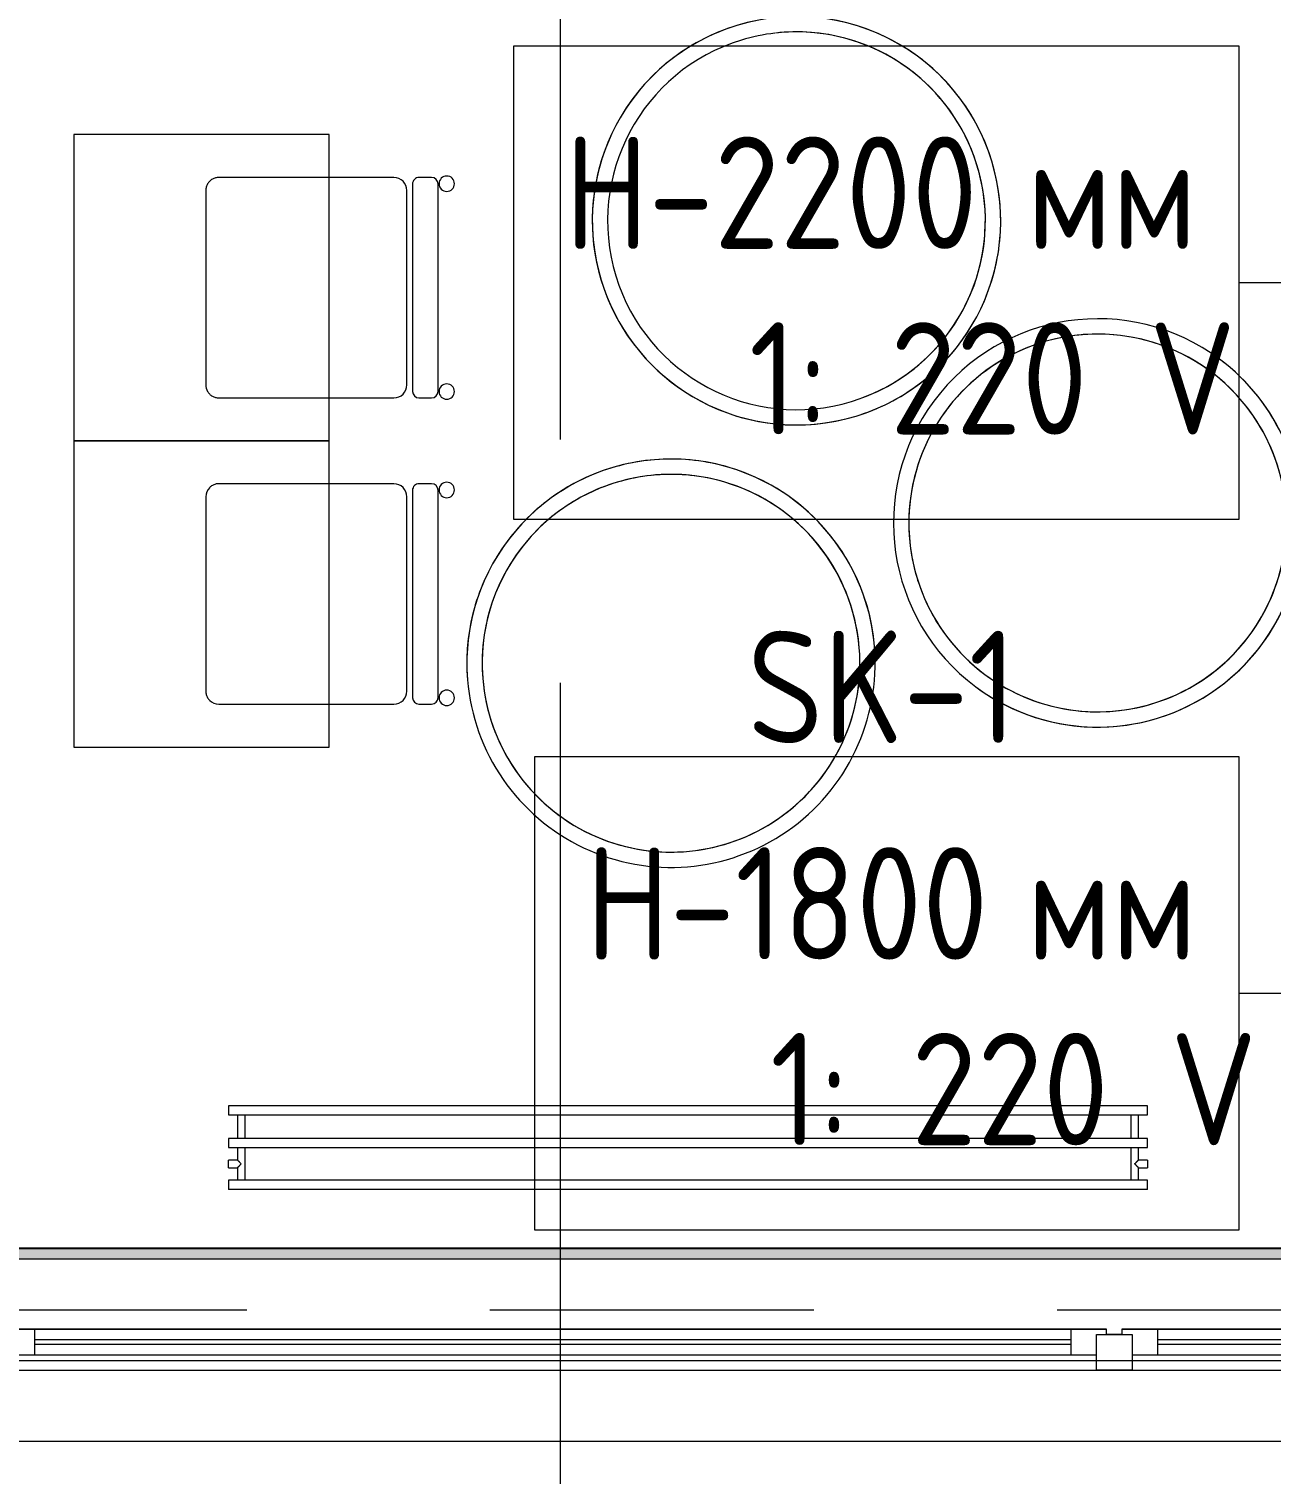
# Model space of a CAD drawing. Header units: millimetres. Extents: x 35147 to 231677, y -8553 to 29000.
# Drawn here: x 53419 to 55852, y -322 to 2509 of the extents above; entities that cross this region are included whole.
import ezdxf

# ---------------------------------------------------------------- set-up
doc = ezdxf.new("R2010")
doc.units = ezdxf.units.MM
doc.linetypes.add('Осевая', pattern=[3175, 635, -476.25, 1587.5, -476.25])
for name, color, linetype, lineweight in [('A-GLAZ', 7, 'Continuous', 9), ('A-GLAZ-1', 7, 'Continuous', 13), ('A-WALL', 7, 'Continuous', 9), ('E-ELEC-FIXT-IDEN', 7, 'Continuous', 9), ('I-WALL', 7, 'Continuous', 9), ('M-EQPM', 7, 'Continuous', 9), ('Оси', 7, 'Continuous', 9), ('Оси-2', 7, 'Осевая', 9)]:
    doc.layers.add(name, color=color, linetype=linetype, lineweight=lineweight)
for name, color, linetype, lineweight, true_color in [('A-WALL-1', 7, 'Continuous', 9, 0x3c3c3c), ('A-WALL-FNSH-1', 7, 'Continuous', 9, 0x3c3c3c), ('I-FURN-1', 7, 'Continuous', 9, 0xf0f0f0)]:
    doc.layers.add(name, color=color, linetype=linetype, lineweight=lineweight, true_color=true_color)
doc.styles.add('GOST Common', font='GOST_Common.ttf', dxfattribs={"width": 0.9, "height": 220})

# ---------------------------------------------------------------- blocks, each defined once
blk = doc.blocks.new('120_Окно_СКБ_2Ст - 120_Окно_СКБ_2Ст 3100х2500 _мал_ створка слева-2_-V23-План размещения напольных электротехнических лючков и розеток 2 этажа в осях 12-23')
at = {"layer": 'A-GLAZ'}
for p, q in [((1550, -57), (-1550, -57)), ((-1430, -107), (-770, -107)), ((-600, -107), (1430, -107)), ((-1550, -127), (-1500, -127)), ((-770, -117), (-1430, -117)), ((-700, -127), (-670, -127)), ((1430, -117), (-600, -117)), ((1500, -127), (1530, -127))]:
    blk.add_line(p, q, dxfattribs=at)
at = {"layer": 'A-GLAZ-1'}
for p, q in [((-1550, -127), (-1550, -57)), ((-1550, -57), (-1480, -57)), ((-1480, -57), (-1480, -127)), ((-720, -127), (-720, -57)), ((-720, -57), (-650, -57)), ((-650, -57), (-650, -127)), ((1480, -127), (1480, -57)), ((1480, -57), (1550, -57)), ((1550, -57), (1550, -127)), ((-720, -87), (-1480, -87)), ((-1480, -87), (-1480, -127)), ((-1430, -137), (-1430, -87)), ((-770, -137), (-770, -87)), ((-720, -127), (-720, -87)), ((1480, -87), (-650, -87)), ((-650, -87), (-650, -127)), ((-600, -137), (-600, -87)), ((1430, -137), (1430, -87)), ((1480, -127), (1480, -87)), ((-1480, -127), (-1550, -127)), ((-1480, -127), (-1500, -127)), ((-1500, -127), (-1500, -137)), ((-1500, -137), (-700, -137)), ((-700, -137), (-1500, -137)), ((-650, -127), (-720, -127)), ((-700, -127), (-720, -127)), ((-700, -137), (-700, -127)), ((-650, -127), (-670, -127)), ((-670, -127), (-670, -137)), ((-670, -137), (1500, -137)), ((1500, -137), (-670, -137)), ((1550, -127), (1480, -127)), ((1500, -127), (1480, -127)), ((1500, -137), (1500, -127))]:
    blk.add_line(p, q, dxfattribs=at)
blk = doc.blocks.new('Стол базовый прямоугольный - 1_7а-25476368-План размещения напольных электротехнических лючков и розеток 2 этажа в осях 12-23')
at = {"layer": 'I-FURN-1'}
for p, q in [((250, 300), (-250, 300)), ((-250, 300), (-250, -300)), ((250, -300), (250, 300)), ((-250, -300), (250, -300))]:
    blk.add_line(p, q, dxfattribs=at)
blk = doc.blocks.new('Стул Breuer - 1_9а-V90-План размещения напольных электротехнических лючков и розеток 2 этажа в осях 12-23')
at = {"layer": 'I-FURN-1'}
for p, q in [((190.5, 241.3), (-190.5, 241.3)), ((-215.9, 215.9), (-215.9, 0)), ((215.9, 0), (215.9, 215.9)), ((-215.9, 0), (-215.9, -127)), ((215.9, -127), (215.9, 0)), ((203.2, -163.5), (-203.2, -163.5)), ((-190.5, -152.4), (190.5, -152.4)), ((-215.9, -176.2), (-215.9, -200.8)), ((215.9, -200.8), (215.9, -176.2)), ((-203.2, -213.5), (203.2, -213.5))]:
    blk.add_line(p, q, dxfattribs=at)
for centre, radius, start, end in [((-190.5, 215.9), 25.4, 150, 165), ((-190.5, 215.9), 25.4, 135, 150), ((-190.5, 215.9), 25.4, 120, 135), ((-190.5, 215.9), 25.4, 90, 120), ((190.5, 215.9), 25.4, 75, 90), ((190.5, 215.9), 25.4, 60, 75), ((190.5, 215.9), 25.4, 45, 60), ((190.5, 215.9), 25.4, 30, 45), ((190.5, 215.9), 25.4, 15, 30), ((-190.5, 215.9), 25.4, 165, 180), ((190.5, 215.9), 25.4, 0, 15), ((-190.5, -127), 25.4, 180, 270), ((190.5, -127), 25.4, 270, 360), ((-203.2, -176.2), 12.7, 90, 180), ((203.2, -176.2), 12.7, 360, 90), ((-203.5, -230.6), 15.1, 360, 180), ((-203.2, -200.8), 12.7, 180, 270), ((203.7, -230.6), 15.1, 360, 180), ((203.2, -200.8), 12.7, 270, 360), ((-203.5, -230.6), 15.1, 180, 360), ((203.7, -230.6), 15.1, 180, 360)]:
    blk.add_arc(centre, radius, start, end, dxfattribs=at)
blk = doc.blocks.new('Стул Breuer - 1_9а-V91-План размещения напольных электротехнических лючков и розеток 2 этажа в осях 12-23')
at = {"layer": 'I-FURN-1'}
for p, q in [((190.5, 241.3), (-190.5, 241.3)), ((-215.9, 215.9), (-215.9, 0)), ((215.9, 0), (215.9, 215.9)), ((-215.9, 0), (-215.9, -127)), ((215.9, -127), (215.9, 0)), ((203.2, -163.5), (-203.2, -163.5)), ((-190.5, -152.4), (190.5, -152.4)), ((-215.9, -176.2), (-215.9, -200.8)), ((215.9, -200.8), (215.9, -176.2)), ((-203.2, -213.5), (203.2, -213.5))]:
    blk.add_line(p, q, dxfattribs=at)
for centre, radius, start, end in [((-190.5, 215.9), 25.4, 135, 180), ((-190.5, 215.9), 25.4, 120, 135), ((-190.5, 215.9), 25.4, 105, 120), ((-190.5, 215.9), 25.4, 90, 105), ((190.5, 215.9), 25.4, 45, 90), ((190.5, 215.9), 25.4, 30, 45), ((190.5, 215.9), 25.4, 15, 30), ((190.5, 215.9), 25.4, 0, 15), ((-190.5, -127), 25.4, 180, 270), ((190.5, -127), 25.4, 270, 360), ((-203.2, -176.2), 12.7, 90, 180), ((203.2, -176.2), 12.7, 360, 90), ((-203.5, -230.6), 15.1, 360, 180), ((-203.2, -200.8), 12.7, 180, 270), ((203.7, -230.6), 15.1, 360, 180), ((203.2, -200.8), 12.7, 270, 360), ((-203.5, -230.6), 15.1, 180, 360), ((203.7, -230.6), 15.1, 180, 360)]:
    blk.add_arc(centre, radius, start, end, dxfattribs=at)
blk = doc.blocks.new('ПУФ - 1_53-V100-План размещения напольных электротехнических лючков и розеток 2 этажа в осях 12-23')
at = {"layer": 'I-FURN-1'}
for radius, start, end in [(400, 360, 180), (400, 0, 150), (370, 360, 180), (370, 10.5882, 105.8824), (370, 105.8824, 137.6471), (370, 137.6471, 180), (400, 150, 180), (370, 0, 10.5882), (400, 180, 360), (370, 180, 211.7647), (370, 180, 232.9412), (370, 232.9412, 360), (370, 328.2353, 360), (400, 180, 360), (370, 211.7647, 222.3529), (370, 317.6471, 328.2353), (370, 222.3529, 232.9412), (370, 307.0588, 317.6471), (370, 232.9412, 264.7059), (370, 275.2941, 307.0588), (370, 264.7059, 275.2941)]:
    blk.add_arc((0, 0), radius, start, end, dxfattribs=at)
blk = doc.blocks.new('ПУФ - 1_53-V101-План размещения напольных электротехнических лючков и розеток 2 этажа в осях 12-23')
at = {"layer": 'I-FURN-1'}
blk.add_line((273.5, -249.2), (273.4, -249.3), dxfattribs=at)
for radius, start, end in [(400, 360, 180), (400, 0, 180), (370, 0, 180), (370, 360, 116.4706), (370, 116.4706, 180), (400, 180, 360), (400, 180, 240), (370, 180, 222.3529), (370, 180, 317.6471), (370, 307.0588, 360), (370, 317.6627, 360), (400, 340, 360), (400, 320, 340), (370, 222.3529, 243.5294), (400, 300, 320), (370, 285.8824, 307.0588), (370, 243.5294, 264.7059), (400, 240, 260), (370, 264.7059, 285.8824), (400, 280, 300), (400, 260, 280)]:
    blk.add_arc((0, 0), radius, start, end, dxfattribs=at)
blk = doc.blocks.new('ПУФ - 1_53-V102-План размещения напольных электротехнических лючков и розеток 2 этажа в осях 12-23')
at = {"layer": 'I-FURN-1'}
blk.add_line((314.6, -194.7), (314.6, -194.8), dxfattribs=at)
for radius, start, end in [(400, 0, 180), (400, 20, 180), (370, 0, 180), (370, 0, 180), (400, 0, 20), (400, 180, 360), (400, 180, 200), (370, 180, 349.4118), (370, 180, 328.2353), (400, 310, 0), (370, 349.5929, 0), (370, 349.5929, 360), (370, 328.2529, 349.4118), (400, 200, 240), (400, 300, 310), (400, 240, 250), (400, 290, 300), (400, 250, 290)]:
    blk.add_arc((0, 0), radius, start, end, dxfattribs=at)
blk = doc.blocks.new('radiator_prado_classic_z_tip_30_po exemplyaru - Classic Z Тип 30-500-30677905-План размещения напольных электротехнических лючков и розеток 2 этажа в осях 12-23')
at = {"layer": 'M-EQPM'}
for p, q in [((0, 228), (0, 210)), ((1800, 228), (0, 228)), ((1800, 210), (1800, 228)), ((0, 210), (1800, 210)), ((17.5, 210), (17.5, 164)), ((32.5, 164), (32.5, 210)), ((1767.5, 210), (1767.5, 164)), ((1782.5, 164), (1782.5, 210)), ((1800, 164), (0, 164)), ((0, 164), (0, 146)), ((0, 146), (1800, 146)), ((17.5, 146), (17.5, 121.5)), ((32.5, 82), (32.5, 146)), ((1767.5, 146), (1767.5, 82)), ((1782.5, 121.5), (1782.5, 146)), ((1800, 146), (1800, 164)), ((17.5, 121.5), (0, 121.5)), ((17.5, 121.5), (0, 121.5)), ((0, 121.5), (0, 121.2)), ((0, 106.5), (0, 121.5)), ((0, 121.2), (0, 121.2)), ((1800, 121.5), (1782.5, 121.5)), ((1800, 121.5), (1782.5, 121.5)), ((1800, 121.5), (1800, 106.5)), ((1800, 121.2), (1800, 121.5)), ((1800, 121.5), (1800, 121.2)), ((1800, 121.2), (1800, 121.5)), ((0, 106.8), (0, 106.5)), ((0, 106.8), (0, 106.8)), ((0, 106.5), (17.5, 106.5)), ((0, 106.5), (17.5, 106.5)), ((17.5, 106.5), (17.5, 82)), ((1782.5, 82), (1782.5, 106.5)), ((1782.5, 106.5), (1800, 106.5)), ((1782.5, 106.5), (1800, 106.5)), ((1800, 106.5), (1800, 106.8)), ((1800, 106.8), (1800, 106.5)), ((1800, 106.5), (1800, 106.8)), ((1800, 82), (0, 82)), ((0, 82), (0, 64)), ((1800, 64), (0, 64)), ((1800, 64), (1800, 82))]:
    blk.add_line(p, q, dxfattribs=at)
for points, knots in [([(25, 114), (24.5, 114.5), (23.6, 115.4), (22.4, 116.6), (21.6, 117.4), (21.1, 117.9), (20.8, 118.2), (20.5, 118.5), (20.2, 118.8), (19.8, 119.1), (19.6, 119.4), (19.3, 119.7), (19, 120), (18.7, 120.3), (18.5, 120.5), (18.3, 120.7), (18.1, 120.9), (17.9, 121.1), (17.8, 121.2), (17.7, 121.3), (17.5, 121.5), (17.5, 121.5), (17.5, 121.5)], [0, 0, 0, 0, 0.142857, 0.285714, 0.357143, 0.392857, 0.428571, 0.464286, 0.5, 0.535714, 0.571429, 0.607143, 0.642857, 0.678571, 0.714286, 0.75, 0.785714, 0.821429, 0.857143, 0.892857, 0.928571, 1, 1, 1, 1]), ([(17.5, 106.5), (17.5, 106.5), (17.5, 106.5), (17.7, 106.7), (17.8, 106.8), (17.9, 106.9), (18.1, 107.1), (18.3, 107.3), (18.5, 107.5), (18.7, 107.7), (19, 108), (19.3, 108.3), (19.6, 108.6), (19.8, 108.9), (20.3, 109.3), (20.7, 109.7), (21.1, 110.1), (21.6, 110.6), (22.4, 111.4), (23.6, 112.6), (24.5, 113.5), (25, 114)], [0, 0, 0, 0, 0.071429, 0.107143, 0.142857, 0.178571, 0.214286, 0.25, 0.285714, 0.321429, 0.357143, 0.392857, 0.428571, 0.464286, 0.5, 0.571429, 0.607143, 0.642857, 0.714286, 0.857143, 1, 1, 1, 1]), ([(1775, 114), (1775.5, 114.5), (1776.4, 115.4), (1777.6, 116.6), (1778.4, 117.4), (1778.9, 117.9), (1779.2, 118.2), (1779.5, 118.5), (1779.8, 118.8), (1780.1, 119.2), (1780.4, 119.4), (1780.7, 119.7), (1781, 120), (1781.3, 120.3), (1781.5, 120.5), (1781.7, 120.7), (1781.9, 120.9), (1782.1, 121.1), (1782.2, 121.2), (1782.3, 121.3), (1782.5, 121.5), (1782.5, 121.5), (1782.5, 121.5)], [0, 0, 0, 0, 0.142857, 0.285714, 0.357143, 0.392857, 0.428571, 0.464286, 0.5, 0.535714, 0.571429, 0.607143, 0.642857, 0.678571, 0.714286, 0.75, 0.785714, 0.821429, 0.857143, 0.892857, 0.928571, 1, 1, 1, 1]), ([(1782.5, 106.5), (1782.5, 106.5), (1782.5, 106.5), (1782.3, 106.7), (1782.2, 106.8), (1782.1, 106.9), (1781.9, 107.1), (1781.7, 107.3), (1781.5, 107.5), (1781.3, 107.7), (1781, 108), (1780.7, 108.3), (1780.4, 108.6), (1780.1, 108.8), (1779.7, 109.3), (1779.3, 109.7), (1778.9, 110.1), (1778.4, 110.6), (1777.6, 111.4), (1776.4, 112.6), (1775.5, 113.5), (1775, 114)], [0, 0, 0, 0, 0.071429, 0.107143, 0.142857, 0.178571, 0.214286, 0.25, 0.285714, 0.321429, 0.357143, 0.392857, 0.428571, 0.464286, 0.5, 0.571429, 0.607143, 0.642857, 0.714286, 0.857143, 1, 1, 1, 1])]:
    blk.add_open_spline(points, degree=3, knots=knots, dxfattribs=at)

msp = doc.modelspace()

# ---------------------------------------------------------------- hatches: boundary and pattern name
at = {"layer": 'I-WALL'}
h = msp.add_hatch(dxfattribs=at)
h.set_pattern_fill('FP_58', color=256, style=0, pattern_type=2)
h.set_pattern_definition([(0, (0, 0), (121.92, 30.48), [10.058, -81.382, 10.058, -81.382, -487.68]), (0, (0, 0), (121.92, 30.48), [-182.88, 10.058, -172.822, 10.058, -81.382, -213.36]), (0, (0, 0), (121.92, 30.48), [-457.2, 10.058, -50.902, 10.058, -142.342]), (120, (45.72, 15.24), (-87.356454, 90.345817), [10.058, -81.382, 10.058, -81.382, -487.68]), (120, (45.72, 15.24), (-87.356454, 90.345817), [-182.88, 10.058, -172.822, 10.058, -81.382, -213.36]), (120, (45.72, 15.24), (-87.356454, 90.345817), [-457.2, 10.058, -50.902, 10.058, -142.342]), (240, (60.96, 76.2), (-34.563546, -120.825817), [10.058, -81.382, 10.058, -81.382, -487.68]), (240, (60.96, 76.2), (-34.563546, -120.825817), [-182.88, 10.058, -172.822, 10.058, -81.382, -213.36]), (240, (60.96, 76.2), (-34.563546, -120.825817), [-457.2, 10.058, -50.902, 10.058, -142.342])])
h.paths.add_polyline_path([(55563, 100), (56410, 100), (56410, 120), (52760, 120), (52760, 100), (55381, 100)])

# ---------------------------------------------------------------- linework, layer by layer
at = {"layer": 'A-WALL'}
for p, q in [((52760, 120), (56390, 120)), ((56410, -258), (53310, -258))]:
    msp.add_line(p, q, dxfattribs=at)
at = {"layer": 'A-WALL-1'}
msp.add_line((52420, 100), (56410, 100), dxfattribs=at)
at = {"layer": 'A-WALL-FNSH-1'}
msp.add_line((56389, 121), (52800, 121), dxfattribs=at)
at = {"layer": 'E-ELEC-FIXT-IDEN'}
for p, q in [((56459, 2012.3), (55789.3, 2012.3)), ((56781, 620), (55789.3, 620))]:
    msp.add_line(p, q, dxfattribs=at)
at = {"layer": 'E-ELEC-FIXT-IDEN', "flags": 128}
for points in [[(54368.9, 2476.3), (55789.3, 2476.3), (55789.3, 1548.3), (54368.9, 1548.3)], [(54410.3, 1084), (55789.3, 1084), (55789.3, 156), (54410.3, 156)]]:
    msp.add_lwpolyline(points, close=True, dxfattribs=at)
at = {"layer": 'I-WALL'}
msp.add_line((56410, -100), (53310, -100), dxfattribs=at)
at = {"layer": 'Оси'}
msp.add_line((54460, -1906.3), (54460, 593.7), dxfattribs=at)
at = {"layer": 'Оси-2'}
for p, q in [((54460, 593.7), (54460, 24898.1)), ((38446.8, 0), (82200, 0))]:
    msp.add_line(p, q, dxfattribs=at)

# ---------------------------------------------------------------- block references
at = {"layer": 'A-GLAZ', "rotation": 180}
msp.add_blockref('120_Окно_СКБ_2Ст - 120_Окно_СКБ_2Ст 3100х2500 _мал_ створка слева-2_-V23-План размещения напольных электротехнических лючков и розеток 2 этажа в осях 12-23', (54860, -175), dxfattribs=at)
at = {"layer": 'I-FURN-1'}
for name, p, rotation in [('ПУФ - 1_53-V102-План размещения напольных электротехнических лючков и розеток 2 этажа в осях 12-23', (54922.6, 2133.6), 106.9499011641564), ('Стул Breuer - 1_9а-V90-План размещения напольных электротехнических лючков и розеток 2 этажа в осях 12-23', (54006.9, 2002.5), 89.99999999999959), ('ПУФ - 1_53-V100-План размещения напольных электротехнических лючков и розеток 2 этажа в осях 12-23', (55512.6, 1541.6), 233.3350386201596), ('ПУФ - 1_53-V101-План размещения напольных электротехнических лючков и розеток 2 этажа в осях 12-23', (54676.8, 1266.8), 184.6613193387897), ('Стул Breuer - 1_9а-V91-План размещения напольных электротехнических лючков и розеток 2 этажа в осях 12-23', (54006.9, 1402.5), 89.99999999999959)]:
    msp.add_blockref(name, p, dxfattribs=dict(at, rotation=rotation))
for p in [(53756.9, 2002.5), (53756.9, 1402.5)]:
    msp.add_blockref('Стол базовый прямоугольный - 1_7а-25476368-План размещения напольных электротехнических лючков и розеток 2 этажа в осях 12-23', p, dxfattribs=at)
at = {"layer": 'M-EQPM'}
msp.add_blockref('radiator_prado_classic_z_tip_30_po exemplyaru - Classic Z Тип 30-500-30677905-План размещения напольных электротехнических лючков и розеток 2 этажа в осях 12-23', (53810, 172), dxfattribs=at)

# ---------------------------------------------------------------- texts
at = {"layer": 'E-ELEC-FIXT-IDEN', "char_height": 220, "attachment_point": 1, "style": 'GOST Common'}
for s, insert, width in [('H-2200 ', (54468.9, 2298.6), 1096.708), ('мм', (55373.8, 2298.6), 375.19), ('   1: 220 V', (54468.9, 1934.8), 1291.519), ('SK-1', (54826.2, 1330.3), 656.582), ('H-1800 ', (54510.3, 906.3), 1046.202), ('мм', (55373.5, 906.3), 375.19), ('   1: 220 V', (54510.3, 542.5), 1291.519)]:
    msp.add_mtext(s, dxfattribs=dict(at, insert=insert, width=width))

doc.saveas('drawing.dxf')
